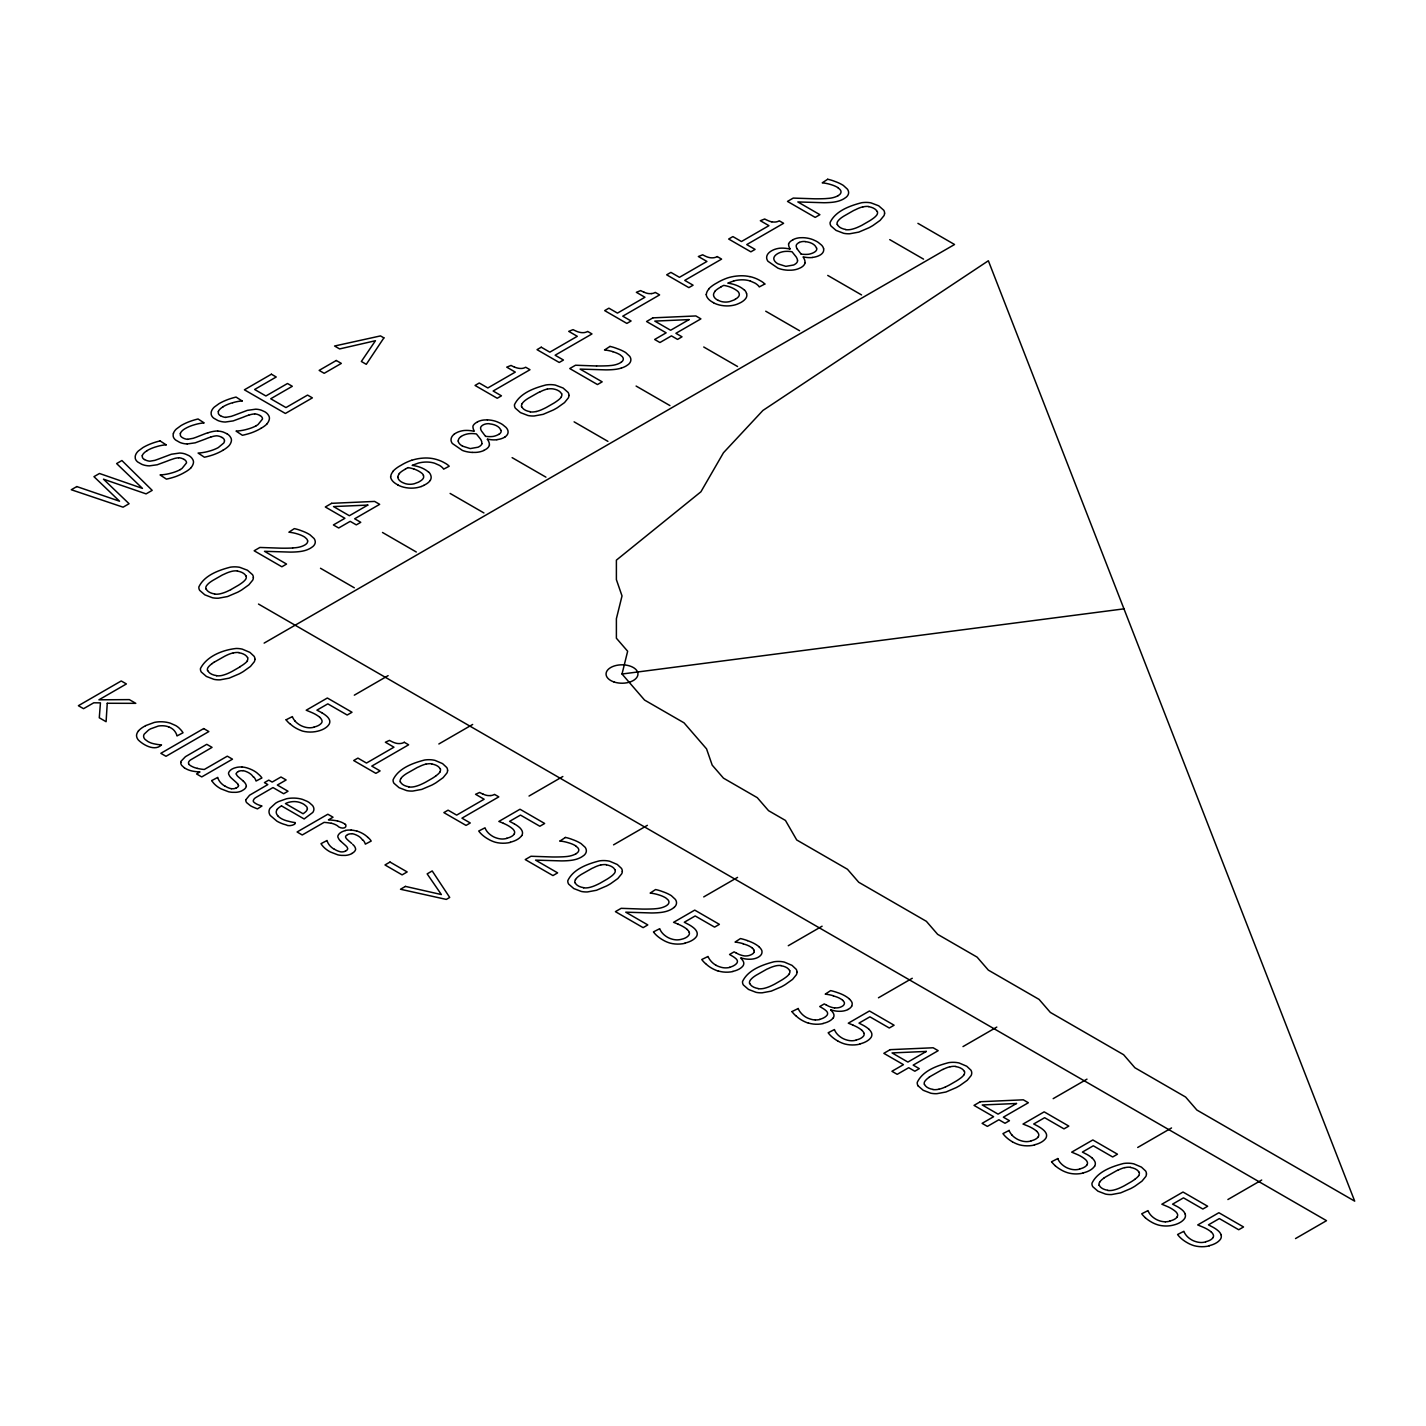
<?xml version="1.0" encoding="UTF-8"?>
<svg xmlns="http://www.w3.org/2000/svg" width="1426" height="1426" viewBox="0 0 1426 1426"><rect width="100%" height="100%" fill="white"/><g stroke="black" fill="none" stroke-linecap="round" stroke-linejoin="round"><path stroke-width="1.5" d="M224.47 440.99L224.256 441.971A12.281 7.094 0 0 1 223.775 443.005L218.267 447.604A34.884 20.142 0 0 1 209.194 451.151A30.712 17.736 0 0 1 198.089 453.058L204.417 457.229A54.99 31.746 0 0 0 213.633 454.662A51.265 29.607 0 0 0 222.937 450.295M142.386 455.732L142.297 456.641A7.29 4.207 0 0 0 144.115 459.368L144.472 459.564M622.021 674.017L627.654 651.236L616.389 638.224L616.389 618.706L622.021 595.925L616.389 579.651L616.389 560.133L700.915 491.792L723.463 452.755L762.91 410.456L988.361 260.762L1354.7 1201.155L1196.895 1110.052L1185.612 1097.04L1134.9 1067.753L1123.617 1054.723L1050.356 1012.424L1039.091 999.412L988.361 970.126L977.077 957.113L937.631 934.333L926.365 921.321L858.737 882.266L847.454 869.254L796.724 839.967L785.459 820.449L768.561 810.681L757.277 797.669L723.463 778.15L712.198 765.138L706.547 748.864L684.017 722.822L644.552 700.059L622.021 674.017L1123.955 608.849M481.828 443.736L481.774 441.935A29.197 16.862 0 0 0 480.74 439.475A33.511 19.34 0 0 0 479.546 437.907L476.427 433.967A15.739 9.091 0 0 0 468.548 433.754A13.957 8.057 0 0 0 461.133 436.516M180.46 433.504L180.282 434.698A7.29 4.207 0 0 0 182.118 437.443L182.457 437.639A9.019 5.205 0 0 0 187.84 439.368M218.445 411.561L218.267 412.774A7.29 4.207 0 0 0 220.103 415.501L220.46 415.697M454.217 434.217L454.751 433.807A19.037 10.98 0 0 1 456.427 432.791A15.722 9.073 0 0 1 464.092 430.509A18.342 10.588 0 0 1 474.038 431.312L474.305 431.133A23.654 13.654 0 0 1 472.951 426.107A13.066 7.54 0 0 1 477.55 421.918M505.178 436.819L504.127 437.497A14.367 8.289 0 0 1 496.836 439.636M621.112 362.329L620.363 362.792A16.952 9.786 0 0 1 611.807 365.43L608.225 365.751A109.642 63.314 0 0 1 596.549 365.947M213.989 662.306L224.773 656.192A83.278 48.074 0 0 1 226.164 655.514A28.074 16.203 0 0 1 233.24 652.858M240.103 666.815L232.331 671.289A73.189 42.263 0 0 1 229.158 672.876A28.93 16.702 0 0 1 222.171 675.407A10.909 6.292 0 0 1 216.52 675.799M838.096 195.647L838.827 195.184A8.556 4.938 0 0 0 841.001 191.565A9.75 5.633 0 0 0 839.558 189.07L837.828 187.662M575.837 853.817L576.567 853.354A8.52 4.92 0 0 0 578.76 849.753A9.429 5.437 0 0 0 577.566 847.525L575.569 845.832M166.2 444.859L160.086 440.919M242.17 400.991L236.056 397.07A56.47 32.602 0 0 0 227.75 399.583A52.085 30.071 0 0 0 219.051 403.647L214.256 407.123A22.335 12.887 0 0 0 211.422 411.365A19.269 11.123 0 0 0 211.119 412.987L211.244 414.538A13.761 7.932 0 0 0 213.686 418.139L217.697 420.438A13.814 7.968 0 0 0 225.272 422.043L233.187 420.902L243.222 417.194A47.218 27.272 0 0 1 248.623 415.162M827.633 179.302L822.249 182.831A27.13 15.668 0 0 1 830.592 184.507A25.294 14.599 0 0 1 837.918 187.608M609.918 346.465L604.517 349.976A27.13 15.668 0 0 1 612.877 351.652M405.376 469.029L407.194 468.031A8.859 5.116 0 0 0 408.086 467.603M721.003 286.804L722.822 285.806A8.859 5.116 0 0 0 723.713 285.378A24.777 14.296 0 0 1 729.47 286.786A27.593 15.936 0 0 1 737.402 291.011A9.857 5.686 0 0 1 739.078 293.31A9.198 5.312 0 0 1 738.668 296.448A14.135 8.164 0 0 1 735.156 299.317M789.933 248.908L789.683 249.051A18.342 10.588 0 0 0 779.701 248.213A15.722 9.073 0 0 0 772.036 250.566A19.037 10.98 0 0 0 770.379 251.582L769.826 251.992A15.989 9.233 0 0 0 766.671 257.072L766.671 258.124A17.95 10.356 0 0 0 767.954 261.261L777.972 268.177A20.624 11.907 0 0 0 787.794 270.209L791.519 270.174A15.223 8.788 0 0 0 799.487 268.266A13.529 7.807 0 0 0 805.084 262.83M487.46 439.261L487.692 439.119A16.132 9.305 0 0 0 496.872 439.743M764.799 284.024L759.274 286.929A14.848 8.574 0 0 0 757.723 285.111A20.32 11.729 0 0 0 754.924 283.079L750.326 281.029M264.131 643.108L954.547 244.506L917.916 223.347M286.145 719.774L292.366 716.601A30.374 17.54 0 0 0 295.111 721.128M354.308 695.175L388.122 675.639M211.779 780.575L217.768 777.384A28.039 16.185 0 0 0 220.246 782.197A25.49 14.723 0 0 0 225.023 786.207M438.851 743.98L472.666 724.461M529.028 796.047L562.842 776.51M565.391 837.472L559.99 841.001M613.554 844.852L647.386 825.333M703.731 896.918L737.563 877.382M788.275 945.723L822.089 926.205M792 1011.569L798.221 1008.503M830.752 1010.071L831.108 1009.875A15.775 9.109 0 0 0 839.914 1011.301A12.139 7.005 0 0 0 847.971 1009.519M878.452 997.79L912.266 978.272M962.996 1046.595L996.81 1027.077M1053.172 1098.662L1086.986 1079.143M1051.622 1161.727L1057.842 1158.536M1137.716 1147.467L1171.53 1127.948M1227.893 1199.533L1261.707 1180.015M1295.521 1238.57L1326.519 1220.674L258.498 604.054M351.955 853.497L350.885 854.049A11.158 6.435 0 0 1 345.306 855.422L341.616 855.386A15.419 8.895 0 0 1 337.802 854.834L330.279 851.946A34.438 19.875 0 0 1 323.987 847.4A37.219 21.497 0 0 1 321.01 843.675L327.071 840.484A28.039 16.185 0 0 0 329.531 845.279A25.49 14.723 0 0 0 334.308 849.308M230.745 589.669L238.516 585.195A73.599 42.495 0 0 0 241.939 582.86A26.345 15.205 0 0 0 245.646 579.33A11.372 6.577 0 0 0 246.11 575.926M145.541 725.656L154.293 722.429A18.645 10.766 0 0 1 160.443 721.77A19.144 11.052 0 0 1 170.371 723.196L175.701 725.567A24.028 13.886 0 0 1 180.05 729.043A38.395 22.174 0 0 1 183.027 732.75L177.002 735.941A29.999 17.326 0 0 0 174.917 731.467A17.593 10.16 0 0 0 169.944 727.403L168.749 726.921M793.088 239.639L793.676 239.354A12.87 7.433 0 0 1 799.826 237.75L803.052 237.679A19.661 11.355 0 0 1 813.016 239.693L816.064 241.101A32.281 18.645 0 0 1 818.239 242.402L821.554 245.112A18.039 10.41 0 0 1 823.64 248.837M477.46 421.864L478.066 421.561A12.87 7.433 0 0 1 484.216 419.975L487.425 419.904M238.356 771.466L238.623 771.341A4.795 2.781 0 0 1 242.42 770.771L242.776 770.824M347.641 834.567L347.926 834.442A4.795 2.781 0 0 1 351.705 833.871M423.754 485.464L421.258 486.516M733.82 280.904L727.813 283.132A32.263 18.627 0 0 1 734.283 284.558A26.987 15.579 0 0 1 744.354 290.102M292.615 547.976L296.18 547.655A16.952 9.786 0 0 0 304.772 545.035L305.485 544.554A8.52 4.92 0 0 0 307.659 540.935M596.549 365.983L575.516 365.234L569.758 368.55L597.476 384.557L602.182 381.847L580.097 369.102L605.676 369.869A50.659 29.251 0 0 0 609.918 369.78A39.144 22.602 0 0 0 615.675 369.316A22.78 13.155 0 0 0 621.308 368.086M187.287 443.949L195.202 442.826L205.237 439.119A47.539 27.451 0 0 1 210.638 437.087M225.861 417.337L231.155 416.374A26.613 15.365 0 0 0 232.67 415.839A45.293 26.149 0 0 0 234.221 415.305L247.34 410.367L255.682 409.191A11.907 6.88 0 0 1 261.493 410.26L264.826 411.775A15.633 9.019 0 0 1 268.445 415.233A14.01 8.093 0 0 1 269.318 419.226A24.295 14.028 0 0 1 267.019 423.754M187.876 439.261L193.17 438.299A26.613 15.365 0 0 0 194.685 437.764A45.293 26.149 0 0 0 196.218 437.229L204.987 433.771A51.924 29.982 0 0 1 207.946 432.72M472.184 452.416L475.91 452.399A15.223 8.788 0 0 0 483.877 450.491M805.316 241.529L804.817 241.493A7.487 4.314 0 0 0 799.309 242.42M503.449 823.283L498.868 821.447L520.009 809.237L544.661 823.479L539.848 826.26L520.472 815.084L509.563 821.376L511.274 822.249A26.417 15.258 0 0 1 512.023 822.659L513.859 823.604A20.998 12.121 0 0 1 514.376 823.889M678.17 924.155L673.589 922.319L694.729 910.109L719.381 924.351L714.569 927.132L695.193 915.955L684.284 922.248L685.995 923.121A26.417 15.258 0 0 1 686.744 923.549L688.58 924.476A20.998 12.121 0 0 1 689.079 924.761A36.684 21.176 0 0 1 694.302 928.415A20.534 11.854 0 0 1 696.993 932.283A15.062 8.699 0 0 1 696.512 936.49A20.356 11.764 0 0 1 685.015 943.067M852.891 1025.027L848.31 1023.191L869.45 1010.981L894.102 1025.223L889.289 1028.003L869.913 1016.827L858.987 1023.119L860.698 1023.993A26.417 15.258 0 0 1 861.464 1024.421L863.3 1025.347A20.998 12.121 0 0 1 863.8 1025.633A36.684 21.176 0 0 1 869.004 1029.287M718.241 300.351L720.308 301.207A10.267 5.936 0 0 0 725.816 302.08A11.069 6.381 0 0 0 729.969 301.492L734.069 299.959A22.763 13.137 0 0 0 735.21 299.353M713.41 302.74L714.979 303.506A20.035 11.568 0 0 0 726.636 305.93A18.663 10.784 0 0 0 736.885 304.308L739.363 303.239A20.855 12.032 0 0 0 746.012 298.087A15.347 8.859 0 0 0 746.582 293.578M397.801 484.965L399.351 485.731A20.035 11.568 0 0 0 411.009 488.155A18.663 10.784 0 0 0 421.258 486.516M226.841 433.7L223.525 432.167A11.907 6.88 0 0 0 217.697 431.098M462.434 446.106L470.241 448.584L478.066 447.211A14.313 8.253 0 0 0 479.011 446.712A9.536 5.508 0 0 0 481.917 443.753M889.735 239.621L923.549 259.14M827.74 275.414L861.554 294.932M717.26 256.591L721.609 259.104L684.747 280.387L693.089 285.2L688.865 287.624L666.673 274.826L670.897 272.384L679.453 277.321L706.94 261.457L698.366 256.52L702.679 254.791A38.68 22.335 0 0 0 705.995 256.448A13.511 7.807 0 0 0 709.827 257.66A7.932 4.581 0 0 0 713.642 257.75A6.72 3.886 0 0 0 717.207 256.555M765.726 311.207L799.558 330.725M703.731 346.999L737.563 366.518M636.103 386.054L669.917 405.572M574.108 421.846L607.922 441.365M512.112 457.639L545.926 477.157M450.117 493.432L483.931 512.95M382.489 532.468L416.303 552.005M320.494 568.261L354.308 587.797M404.307 742.304L408.638 744.8L371.776 766.101L380.1 770.913L375.876 773.355L353.684 760.539L357.908 758.097L366.482 763.053L393.968 747.188L385.394 742.233L389.476 740.379A41.104 23.725 0 0 0 393.023 742.162A13.618 7.861 0 0 0 396.856 743.392A8.075 4.652 0 0 0 400.67 743.481A6.631 3.832 0 0 0 404.253 742.269M735.994 952.925L734.123 951.837L729.542 954.493L732.001 955.919A27.504 15.882 0 0 1 735.424 958.272A10.035 5.793 0 0 1 737.331 960.714A8.716 5.044 0 0 1 737.01 962.942A13.761 7.95 0 0 1 729.542 967.274M826.171 1004.991L824.299 1003.904L819.718 1006.542L822.178 1007.968A27.504 15.882 0 0 1 825.601 1010.339A10.035 5.793 0 0 1 827.508 1012.781A8.716 5.044 0 0 1 827.187 1015.009A13.761 7.95 0 0 1 819.718 1019.323M1009.162 1130.426L1002.959 1133.617A40.801 23.565 0 0 0 1006.524 1137.538A42.923 24.777 0 0 0 1012.335 1141.763M281.475 805.886L304.148 818.97L312.793 812.428A16.399 9.465 0 0 0 313.898 809.415A15.686 9.055 0 0 0 312.49 805.458L309.353 802.66A27.647 15.971 0 0 0 307.053 801.287L302.615 799.433A19.001 10.962 0 0 0 292.633 798.097A19.411 11.212 0 0 0 286.394 798.792L278.462 801.608A38.021 21.96 0 0 0 275.61 803.195L270.013 808.31A17.861 10.321 0 0 0 269.015 811.857A19.073 11.016 0 0 0 270.227 815.44L276.894 821.144A32.352 18.681 0 0 0 283.346 824.068A65.828 38.003 0 0 0 286.002 824.834C288.925 827.062 296.661 824.424 295.253 822.606A27.771 16.025 0 0 1 288.925 821.358A20.552 11.871 0 0 1 277.589 815.69M260.013 415.501L260.744 415.964A8.039 4.635 0 0 1 262.473 419.066L257.999 424.591A34.064 19.661 0 0 1 256.252 425.679M222.028 437.425L222.759 437.907A8.039 4.635 0 0 1 224.488 440.99M184.043 459.368L184.774 459.832A8.039 4.635 0 0 1 186.503 462.915L182.029 468.441A34.064 19.661 0 0 1 180.3 469.528M184.364 767.812L181.868 765.566A11.943 6.898 0 0 1 180.799 762.411M348.443 840.627L351.705 843.426M243.489 781.252L238.552 777.045A12.62 7.29 0 0 1 236.27 773.944M340.564 841.09L345.377 845.351A24.028 13.868 0 0 1 347.142 847.24L347.73 848.613A5.454 3.155 0 0 1 345.431 851.037M801.198 254.184L797.081 248.837M500.776 430.331A13.226 7.629 0 0 0 489.653 423.879L489.207 423.7A7.487 4.314 0 0 0 483.681 424.645A8.503 4.92 0 0 0 480.598 427.604A15.312 8.841 0 0 0 481.542 431.044L485.571 436.409M237.839 784.157L238.445 785.512M918.094 1085.863L923.228 1090.302L930.804 1093.207A15.133 8.734 0 0 0 936.935 1093.671L945.919 1092.013L956.062 1087.682A90.783 52.405 0 0 0 960.09 1085.4L967.274 1080.284L971.088 1075.614A17.183 9.911 0 0 0 971.676 1073.742L971.73 1073.118A15.116 8.716 0 0 0 970.91 1070.142L966.739 1066.238L959.181 1063.012A15.561 8.984 0 0 0 952.996 1062.317L951.926 1062.334A17.647 10.196 0 0 0 948.664 1062.655C937.007 1065.685 922.729 1070.801 917.274 1082.316A14.937 8.627 0 0 0 918.094 1085.863M823.622 248.837L823.693 250.227A12.994 7.504 0 0 1 820.823 254.612L819.736 255.272A14.367 8.289 0 0 1 812.463 257.411M247.482 661.04A42.423 24.492 0 0 1 239.942 666.708M247.696 657.546A11.265 6.506 0 0 1 247.09 660.933M238.98 652.769A11.764 6.791 0 0 1 247.482 657.564M233.329 652.965A9.893 5.722 0 0 1 239.069 652.555M212.171 663.518A65.436 37.771 0 0 1 213.989 662.306M212.224 663.553A26.203 15.133 0 0 0 208.053 667.439A10.909 6.292 0 0 0 207.519 670.63M216.574 675.603A11.39 6.577 0 0 1 207.839 670.594M289.941 723.624A35.579 20.534 0 0 0 302.562 731.092A18.752 10.838 0 0 0 317.766 731.164A20.303 11.729 0 0 0 329.049 724.372A14.973 8.645 0 0 0 329.584 720.183A20.534 11.854 0 0 0 327.107 716.565A35.525 20.517 0 0 0 321.67 712.697M289.71 723.695A40.801 23.565 0 0 1 286.073 719.791M295.075 721.128A27.771 16.043 0 0 0 300.12 725.139A17.076 9.857 0 0 0 304.469 726.975A11.729 6.773 0 0 0 309.62 727.795A10.891 6.292 0 0 0 314.201 727.153M314.112 727.01A12.674 7.308 0 0 0 321.616 722.857A8.003 4.617 0 0 0 321.866 720.326A13.369 7.718 0 0 0 319.798 717.421M319.905 717.385A36.042 20.82 0 0 0 310.743 712.109L306.216 710.219L327.356 698.009L352.008 712.251L347.195 715.032L327.82 703.856L316.911 710.148L318.622 711.021A26.417 15.258 0 0 1 319.371 711.431L321.206 712.376A21.14 12.21 0 0 1 321.723 712.661M408.799 786.992A10.945 6.31 0 0 0 414.788 786.582A27.843 16.078 0 0 0 421.33 784.282A71.674 41.372 0 0 0 425.465 782.268L432.328 778.311A72.601 41.924 0 0 0 435.821 775.958M439.885 772.179A26.417 15.258 0 0 1 435.75 775.922M440.367 768.774A11.265 6.506 0 0 1 439.761 772.161M431.632 763.997A11.764 6.791 0 0 1 440.153 768.792M425.982 764.193A9.893 5.722 0 0 1 431.721 763.783M425.893 764.086A28.074 16.203 0 0 0 418.905 766.814A83.278 48.074 0 0 0 417.426 767.42L406.642 773.534A69.018 39.839 0 0 0 404.824 774.746A26.666 15.401 0 0 0 400.706 778.667M400.153 781.858A10.873 6.274 0 0 1 400.849 778.703M408.888 786.778A11.497 6.649 0 0 1 400.421 781.84M483.2 794.229A41.104 23.725 0 0 1 479.653 792.446L475.571 794.3L484.145 799.237L456.659 815.119L448.085 810.164L443.86 812.606L466.052 825.404L470.277 822.98L461.953 818.168L498.815 796.867L494.483 794.371A6.631 3.832 0 0 1 490.847 795.565M483.254 794.193A13.618 7.861 0 0 0 487.032 795.441A8.075 4.652 0 0 0 490.847 795.53M521.702 835.6A20.356 11.764 0 0 1 510.294 842.196M510.419 842.392A18.752 10.838 0 0 1 495.303 842.231A27.611 15.936 0 0 1 488.227 839.13A42.923 24.777 0 0 1 482.309 834.941A40.801 23.565 0 0 1 478.726 831.019L485.018 827.811A30.606 17.665 0 0 0 487.763 832.356A27.754 16.025 0 0 0 492.754 836.367A17.076 9.857 0 0 0 497.104 838.185A11.747 6.791 0 0 0 502.291 839.023A10.82 6.257 0 0 0 506.854 838.381M514.251 834.085A12.584 7.255 0 0 1 506.765 838.221M514.126 834.05A8.039 4.652 0 0 0 514.519 831.554A13.369 7.718 0 0 0 512.451 828.649A35.953 20.766 0 0 0 503.396 823.337M514.34 823.907A36.684 21.176 0 0 1 519.581 827.543A20.534 11.854 0 0 1 522.273 831.411A15.062 8.699 0 0 1 521.791 835.618M575.872 853.835A17.005 9.822 0 0 1 567.887 856.384A26.434 15.258 0 0 1 565.979 856.598L563.698 856.776A109.642 63.314 0 0 1 552.005 856.973L530.989 856.26L525.231 859.575L552.949 875.582L557.637 872.872L535.57 860.128L561.149 860.894A52.138 30.106 0 0 0 565.391 860.805A39.625 22.869 0 0 0 570.81 860.377A22.495 12.994 0 0 0 576.781 859.112A22.085 12.745 0 0 0 581.701 856.919L583.929 855.386A14.224 8.217 0 0 0 586.353 850.573L586.282 850.092A15.936 9.198 0 0 0 585.123 847.276L581.059 843.604A38.181 22.05 0 0 0 572.414 839.54A31.033 17.914 0 0 0 565.427 837.418M575.658 845.796A25.294 14.599 0 0 0 568.297 842.73A27.13 15.668 0 0 0 559.99 841.019M583.519 887.863A10.945 6.31 0 0 0 589.491 887.453A27.843 16.078 0 0 0 596.05 885.154A71.674 41.372 0 0 0 600.186 883.14L607.048 879.182A72.601 41.924 0 0 0 610.542 876.83A26.417 15.258 0 0 0 614.606 873.051A11.265 6.506 0 0 0 615.069 869.646M606.353 864.869A11.764 6.791 0 0 1 614.856 869.664M600.702 865.065A9.893 5.722 0 0 1 606.442 864.655M600.613 864.958A28.074 16.203 0 0 0 593.608 867.685A83.278 48.074 0 0 0 592.146 868.291L581.362 874.405A69.018 39.839 0 0 0 579.526 875.617A26.666 15.401 0 0 0 575.427 879.539M574.874 882.73A10.873 6.274 0 0 1 575.569 879.575M583.608 887.649A11.497 6.649 0 0 1 575.141 882.712M685.14 943.263A18.752 10.838 0 0 1 670.024 943.103A27.611 15.936 0 0 1 662.947 940.001A42.923 24.777 0 0 1 657.029 935.812A40.801 23.565 0 0 1 653.447 931.891L659.739 928.683A30.606 17.665 0 0 0 662.484 933.228A27.754 16.025 0 0 0 667.475 937.238A17.076 9.857 0 0 0 671.824 939.057A11.747 6.791 0 0 0 676.994 939.894A10.82 6.257 0 0 0 681.575 939.253A12.584 7.255 0 0 0 688.972 934.957A8.039 4.652 0 0 0 689.239 932.426M687.172 929.52A13.369 7.718 0 0 1 689.275 932.408M678.116 924.208A35.953 20.766 0 0 1 687.279 929.485M732.857 971.356A17.469 10.089 0 0 0 742.982 965.919A12.353 7.13 0 0 0 743.766 962.96A13.921 8.039 0 0 0 742.554 960.251A22.085 12.745 0 0 0 740.593 958.005L740.932 957.809A15.775 9.109 0 0 0 749.737 959.235A12.139 7.005 0 0 0 757.794 957.47A12.781 7.38 0 0 0 761.537 954.083A15.793 9.109 0 0 0 761.805 950.482A18.877 10.909 0 0 0 759.238 947.096M732.964 971.534A17.861 10.321 0 0 1 718.312 970.981M718.187 971.106A35.276 20.374 0 0 1 705.656 963.584M705.531 963.62A43.6 25.169 0 0 1 701.77 959.52L708.045 956.454A34.135 19.697 0 0 0 710.914 961.053A27.825 16.06 0 0 0 716.012 965.277M716.012 965.277A17.843 10.303 0 0 0 720.29 967.006A10.392 6.007 0 0 0 725.192 967.88A10.659 6.15 0 0 0 729.666 967.434M736.155 952.853A16.845 9.715 0 0 0 744.39 955.919A8.093 4.67 0 0 0 750.272 955.099L751.128 954.725A11.194 6.47 0 0 0 752.144 954.172A6.631 3.832 0 0 0 753.891 952.39M754.122 950.34A7.362 4.26 0 0 1 753.819 952.39M752.429 948.326A11.105 6.417 0 0 1 754.104 950.358M743.142 943.887A21.604 12.477 0 0 1 752.607 948.254M743.267 943.709A30.784 17.772 0 0 0 735.067 942.069L740.468 938.558A46.719 26.969 0 0 1 747.367 940.554M747.295 940.625A34.812 20.107 0 0 1 759.398 947.042M758.24 988.735A10.945 6.31 0 0 0 764.211 988.325A27.843 16.078 0 0 0 770.771 986.026A71.674 41.372 0 0 0 774.888 984.011L781.751 980.054A72.601 41.924 0 0 0 785.263 977.701A26.417 15.258 0 0 0 789.327 973.922M789.79 970.518A11.265 6.506 0 0 1 789.184 973.905M781.074 965.741A11.764 6.791 0 0 1 789.576 970.536M781.163 965.527A9.893 5.722 0 0 0 775.423 965.937A28.074 16.203 0 0 0 768.329 968.557A83.278 48.074 0 0 0 766.867 969.163L756.083 975.277A69.018 39.839 0 0 0 754.247 976.489A26.666 15.401 0 0 0 750.147 980.411A10.873 6.274 0 0 0 749.595 983.601M758.329 988.521A11.497 6.649 0 0 1 749.862 983.583M833.212 1018.004A12.353 7.13 0 0 0 833.943 1015.027A13.921 8.039 0 0 0 832.731 1012.317A22.085 12.745 0 0 0 830.77 1010.071M833.158 1017.986A17.469 10.089 0 0 1 823.034 1023.405M823.141 1023.601A17.861 10.321 0 0 1 808.489 1023.048M808.364 1023.173A35.276 20.374 0 0 1 795.833 1015.633M795.708 1015.686A43.6 25.169 0 0 1 791.947 1011.587M798.186 1008.521A34.135 19.697 0 0 0 801.091 1013.12A27.825 16.06 0 0 0 806.189 1017.344A17.843 10.303 0 0 0 810.467 1019.073A10.392 6.007 0 0 0 815.369 1019.947M819.843 1019.501A10.659 6.15 0 0 1 815.369 1019.911M834.567 1007.968A16.845 9.715 0 0 1 826.331 1004.92M834.62 1007.843A8.093 4.67 0 0 0 840.449 1007.166L841.304 1006.774A11.194 6.47 0 0 0 842.32 1006.239A6.631 3.832 0 0 0 844.067 1004.457A7.362 4.26 0 0 0 844.299 1002.407A11.105 6.417 0 0 0 842.606 1000.392M833.319 995.954A21.604 12.477 0 0 1 842.784 1000.321M833.444 995.776A30.784 17.772 0 0 0 825.244 994.136L830.645 990.607A46.719 26.969 0 0 1 837.543 992.621A34.812 20.107 0 0 1 849.575 999.109M849.415 999.163A18.877 10.909 0 0 1 852.017 1002.549A15.793 9.109 0 0 1 851.678 1006.15M851.714 1006.15A12.781 7.38 0 0 1 847.9 1009.483M859.718 1043.939A20.356 11.764 0 0 0 871.126 1037.344A15.062 8.699 0 0 0 871.66 1033.155A20.534 11.854 0 0 0 868.951 1029.305M859.86 1044.135A18.752 10.838 0 0 1 844.745 1043.975A27.611 15.936 0 0 1 837.65 1040.873M837.615 1040.891A42.923 24.777 0 0 1 831.75 1036.684A40.801 23.565 0 0 1 828.167 1032.763L834.442 1029.554A30.606 17.665 0 0 0 837.205 1034.1A27.754 16.025 0 0 0 842.196 1038.11A17.076 9.857 0 0 0 846.545 1039.928A11.747 6.791 0 0 0 851.714 1040.766A10.82 6.257 0 0 0 856.295 1040.124M856.188 1039.964A12.584 7.255 0 0 0 863.693 1035.829A8.039 4.652 0 0 0 863.942 1033.297M861.892 1030.392A13.369 7.718 0 0 1 863.996 1033.28M852.819 1025.08A35.953 20.766 0 0 1 861.999 1030.356M945.491 1086.897A27.843 16.078 0 0 1 938.985 1089.25M938.932 1089.197A10.945 6.31 0 0 1 932.96 1089.607M945.527 1086.915A71.674 41.372 0 0 0 949.609 1084.883L956.472 1080.926A72.601 41.924 0 0 0 959.965 1078.573A26.417 15.258 0 0 0 964.029 1074.794M964.511 1071.389A11.265 6.506 0 0 1 963.905 1074.776M955.794 1066.612A11.764 6.791 0 0 1 964.297 1071.407M950.126 1066.808A9.893 5.722 0 0 1 955.883 1066.398M943.049 1069.429A28.074 16.203 0 0 1 950.037 1066.701M942.96 1069.375A83.278 48.074 0 0 0 941.588 1070.035L930.786 1076.149A69.018 39.839 0 0 0 928.968 1077.361M929.039 1077.379A26.666 15.401 0 0 0 924.868 1081.282A10.873 6.274 0 0 0 924.315 1084.491M933.032 1089.393A11.497 6.649 0 0 1 924.583 1084.455M1034.438 1144.811A20.356 11.764 0 0 0 1045.846 1138.215A15.062 8.699 0 0 0 1046.381 1134.027A20.534 11.854 0 0 0 1043.654 1130.176A36.684 21.176 0 0 0 1038.485 1126.522A20.998 12.121 0 0 0 1038.003 1126.219L1036.185 1125.292A26.417 15.258 0 0 0 1035.419 1124.864L1033.707 1123.991L1044.634 1117.699L1063.992 1128.875L1068.823 1126.094L1044.171 1111.852L1023.03 1124.062L1027.611 1125.898A35.953 20.766 0 0 1 1036.702 1131.228M1034.581 1145.007A18.752 10.838 0 0 1 1019.465 1144.846A27.611 15.936 0 0 1 1012.371 1141.745M1011.925 1134.971A30.606 17.665 0 0 1 1009.109 1130.444M1011.872 1134.989A27.754 16.025 0 0 0 1016.916 1138.982A17.076 9.857 0 0 0 1021.266 1140.8A11.747 6.791 0 0 0 1026.435 1141.638A10.82 6.257 0 0 0 1030.998 1140.996M1038.413 1136.7A12.584 7.255 0 0 1 1030.909 1140.853M1038.271 1136.665A8.039 4.652 0 0 0 1038.663 1134.169A13.369 7.718 0 0 0 1036.595 1131.264M1094.526 1166.308A20.374 11.764 0 0 1 1083.118 1172.903M1083.19 1173.028A18.199 10.499 0 0 1 1076.042 1173.937A18.93 10.927 0 0 1 1068.181 1172.903A27.629 15.953 0 0 1 1061.051 1169.837A42.905 24.777 0 0 1 1055.133 1165.648M1055.187 1165.63A40.766 23.529 0 0 1 1051.55 1161.744M1057.771 1158.536A30.588 17.665 0 0 0 1060.588 1163.063A27.86 16.078 0 0 0 1065.578 1167.074A17.076 9.857 0 0 0 1069.928 1168.91A11.729 6.773 0 0 0 1075.097 1169.73A10.891 6.292 0 0 0 1079.678 1169.088M1087.093 1164.81A12.602 7.273 0 0 1 1079.589 1168.946M1086.951 1164.775A7.932 4.581 0 0 0 1087.343 1162.261A13.422 7.754 0 0 0 1085.275 1159.374A36.06 20.82 0 0 0 1076.202 1154.044L1071.692 1152.155L1092.833 1139.962L1117.485 1154.204L1112.672 1156.985L1093.296 1145.791L1082.387 1152.101L1084.099 1152.957A26.292 15.187 0 0 1 1084.847 1153.384L1086.683 1154.311A21.14 12.21 0 0 1 1087.2 1154.597A36.684 21.176 0 0 1 1092.405 1158.251M1092.334 1158.268A20.713 11.961 0 0 1 1095.097 1162.119A15.169 8.752 0 0 1 1094.615 1166.343M1107.663 1190.478A10.945 6.31 0 0 0 1113.653 1190.068A27.843 16.078 0 0 0 1120.212 1187.769A71.674 41.372 0 0 0 1124.33 1185.755L1131.192 1181.797A72.601 41.924 0 0 0 1134.686 1179.445M1138.75 1175.666A26.417 15.258 0 0 1 1134.633 1179.409M1139.231 1172.261A11.265 6.506 0 0 1 1138.625 1175.648M1130.515 1167.484A11.764 6.791 0 0 1 1139.017 1172.279M1124.847 1167.68A9.893 5.722 0 0 1 1130.604 1167.27M1117.77 1170.3A28.074 16.203 0 0 1 1124.757 1167.573M1117.681 1170.247A83.278 48.074 0 0 0 1116.291 1170.906L1105.506 1177.02A69.018 39.839 0 0 0 1103.688 1178.233M1099.571 1182.154A26.666 15.401 0 0 1 1103.742 1178.25M1099.018 1185.362A10.873 6.274 0 0 1 1099.713 1182.19M1107.752 1190.264A11.497 6.649 0 0 1 1099.303 1185.327M1145.31 1217.715A42.905 24.777 0 0 0 1151.192 1221.922A27.629 15.953 0 0 0 1158.322 1225.005A18.93 10.927 0 0 0 1166.218 1226.003A18.199 10.499 0 0 0 1173.366 1225.094A20.374 11.764 0 0 0 1184.703 1218.374A15.169 8.752 0 0 0 1185.238 1214.186M1145.363 1217.697A40.766 23.529 0 0 1 1141.727 1213.793L1148.019 1210.603A30.588 17.665 0 0 0 1150.764 1215.13A27.86 16.078 0 0 0 1155.755 1219.141A17.076 9.857 0 0 0 1160.104 1220.977A11.729 6.773 0 0 0 1165.274 1221.797M1169.855 1221.155A10.891 6.292 0 0 1 1165.274 1221.797M1177.27 1216.859A12.602 7.273 0 0 1 1169.766 1220.995M1177.127 1216.824A7.932 4.581 0 0 0 1177.52 1214.328A13.422 7.754 0 0 0 1175.452 1211.423A36.06 20.82 0 0 0 1166.379 1206.111L1161.869 1204.221L1183.01 1192.029L1207.662 1206.253L1202.849 1209.034L1183.473 1197.858L1172.564 1204.168L1174.275 1205.023A26.292 15.187 0 0 1 1175.024 1205.451L1176.86 1206.378A21.14 12.21 0 0 1 1177.377 1206.663A36.684 21.176 0 0 1 1182.582 1210.317A20.713 11.961 0 0 1 1185.273 1214.186M1209.159 1245.682A20.356 11.764 0 0 0 1220.567 1239.087A15.062 8.699 0 0 0 1221.102 1234.898M1209.301 1245.878A18.752 10.838 0 0 1 1194.186 1245.718A27.611 15.936 0 0 1 1187.092 1242.616A42.923 24.777 0 0 1 1181.174 1238.428A40.801 23.565 0 0 1 1177.591 1234.506L1183.883 1231.298A30.606 17.665 0 0 0 1186.646 1235.843A27.754 16.025 0 0 0 1191.619 1239.854A17.076 9.857 0 0 0 1195.986 1241.672A11.747 6.791 0 0 0 1201.155 1242.509A10.82 6.257 0 0 0 1205.719 1241.868M1213.116 1237.572A12.584 7.255 0 0 1 1205.63 1241.725M1212.991 1237.536A8.039 4.652 0 0 0 1213.383 1235.041A13.369 7.718 0 0 0 1211.316 1232.135M1211.423 1232.1A35.953 20.766 0 0 0 1202.261 1226.823L1197.733 1224.934L1218.873 1212.724L1243.543 1226.966L1238.713 1229.747L1219.337 1218.57L1208.428 1224.863L1210.139 1225.736A26.417 15.258 0 0 1 1210.906 1226.164L1212.724 1227.091A20.998 12.121 0 0 1 1213.241 1227.376A36.684 21.176 0 0 1 1218.446 1231.03A20.534 11.854 0 0 1 1221.155 1234.898M138.536 730.95A18.288 10.57 0 0 0 136.539 735.549A18.805 10.855 0 0 0 138.411 740.076C144.204 745.709 155.291 751.288 161.494 744.889A18.859 10.891 0 0 1 160.924 744.853L158.91 744.657A22.638 13.066 0 0 1 157.074 744.39L155.398 744.087A19.501 11.248 0 0 1 151.299 743.071A19.75 11.408 0 0 1 147.769 741.431L145.078 739.417A11.675 6.738 0 0 1 143.634 735.673A13.101 7.558 0 0 1 144.258 734.087L148.554 730.041A33.939 19.59 0 0 1 150.586 728.846L158.268 726.066A12.299 7.094 0 0 1 161.031 725.781A11.925 6.88 0 0 1 168.767 726.921M138.393 730.896A32.014 18.485 0 0 1 145.63 725.709M184.4 767.794A18.378 10.606 0 0 0 191.708 770.931A30.891 17.825 0 0 0 199.961 771.947L196.556 773.944L201.726 776.92L232.491 759.167L227.322 756.172L204.31 769.47A29.803 17.201 0 0 1 197.251 768.382M180.817 762.411A11.515 6.649 0 0 1 181.084 761.199L185.451 756.671L206.77 744.319L212.064 747.367L190.567 759.915A10.285 5.936 0 0 0 188.642 762.072A7.201 4.153 0 0 0 188.909 764.247M188.802 764.283A14.991 8.645 0 0 0 191.94 766.439A15.936 9.198 0 0 0 197.287 768.347M246.359 786.207A11.283 6.506 0 0 1 242.598 790.343L241.6 790.949A11.158 6.435 0 0 1 236.021 792.321L232.331 792.303A15.419 8.895 0 0 1 228.516 791.751L220.994 788.845A34.438 19.875 0 0 1 214.702 784.3A37.219 21.497 0 0 1 211.725 780.575M231.315 788.756A17.094 9.875 0 0 1 225.183 786.136M236.217 788.008A5.561 3.208 0 0 1 231.386 788.667M238.605 785.53A5.454 3.155 0 0 1 236.128 787.954M237.857 784.157A24.028 13.868 0 0 0 236.074 782.268L231.279 777.99A26.417 15.258 0 0 1 229.746 776.243L228.73 774.336A10.035 5.793 0 0 1 228.57 772.91A12.317 7.112 0 0 1 236.395 767.455A11.658 6.72 0 0 1 241.85 767.028M241.85 766.974A15.169 8.752 0 0 1 247.696 768.133A28.716 16.577 0 0 1 258.623 774.371A25.686 14.83 0 0 1 261.903 777.972L256.056 781.038A25.08 14.492 0 0 0 253.685 776.849M242.973 770.557A18.128 10.463 0 0 1 253.222 776.938M236.253 773.926A5.223 3.012 0 0 1 238.427 771.537M243.383 781.288A16.149 9.322 0 0 1 246.359 786.189M277.286 809.184A19.536 11.283 0 0 1 281.528 805.922M277.393 809.219A11.497 6.631 0 0 0 276.252 812.535A13.404 7.736 0 0 0 277.749 815.636M307.41 808.881A12.584 7.273 0 0 1 304.772 812.499A21.194 12.246 0 0 1 303.078 813.747L285.467 803.587A13.297 7.683 0 0 1 294.273 801.572A11.782 6.809 0 0 1 300.708 802.785L302.365 803.48A19.376 11.194 0 0 1 304.38 804.656L306.43 806.439A9.109 5.258 0 0 1 307.339 808.881M331.224 823.194A17.504 10.107 0 0 1 337.32 825.672C339.691 828.72 346.946 829.397 345.912 824.87A11.248 6.506 0 0 0 345.199 824.371M331.153 823.301A33.172 19.162 0 0 0 324.094 822.374L302.259 834.976L297.089 831.982L327.855 814.228L333.024 817.205L328.443 819.861A42.851 24.741 0 0 1 337.516 820.948M337.481 821.019A16.452 9.501 0 0 1 343.363 823.159A17.094 9.875 0 0 1 345.27 824.335M351.883 853.443A11.283 6.506 0 0 0 355.644 849.308A16.149 9.322 0 0 0 352.668 844.388M334.468 849.236A17.094 9.875 0 0 0 340.6 851.839A5.561 3.208 0 0 0 345.502 851.108M340.564 841.09A26.417 15.258 0 0 1 339.031 839.344L338.015 837.436A10.035 5.793 0 0 1 337.855 836.01A12.317 7.112 0 0 1 345.68 830.538M345.591 830.413A11.658 6.72 0 0 1 351.135 830.128M351.135 830.075A15.187 8.77 0 0 1 356.963 831.215M357.088 831.091A28.787 16.613 0 0 1 367.908 837.472M367.979 837.454A25.686 14.83 0 0 1 371.188 841.073L365.341 844.139A25.08 14.492 0 0 0 362.97 839.95M352.258 833.64A18.128 10.463 0 0 1 362.507 840.039M347.712 834.62A5.223 3.012 0 0 0 345.538 837.026A12.62 7.29 0 0 0 347.962 840.074M214.577 594.143A10.945 6.328 0 0 0 220.549 593.715A27.629 15.953 0 0 0 227.108 591.433A70.32 40.588 0 0 0 230.745 589.669M237.411 571.113A11.925 6.88 0 0 1 245.914 575.944M237.482 570.935A9.982 5.757 0 0 0 231.743 571.345A28.092 16.221 0 0 0 224.648 573.965A82.53 47.646 0 0 0 222.26 575.034L212.813 580.435A67.432 38.93 0 0 0 210.585 581.897A26.007 15.009 0 0 0 206.485 585.819A10.927 6.31 0 0 0 205.914 589.009M214.649 593.929A11.533 6.667 0 0 1 206.182 588.991M292.615 548.012A109.642 63.314 0 0 1 280.922 548.172L259.889 547.459L254.149 550.775L281.867 566.782L286.555 564.054L264.487 551.309L290.066 552.094A50.659 29.251 0 0 0 294.309 552.005A39.144 22.602 0 0 0 300.066 551.523A22.78 13.155 0 0 0 305.699 550.311A22.085 12.745 0 0 0 310.601 548.119L312.829 546.586A14.26 8.235 0 0 0 315.271 541.773L315.199 541.292A16.025 9.251 0 0 0 314.023 538.475L309.977 534.803A38.163 22.032 0 0 0 301.332 530.722A30.659 17.7 0 0 0 294.326 528.618L288.908 532.201A27.13 15.668 0 0 1 297.25 533.877A25.294 14.599 0 0 1 304.576 536.996L306.501 538.707A9.429 5.437 0 0 1 307.588 540.953M430.385 480.312A20.855 12.032 0 0 1 423.647 485.375M397.925 484.876A20.285 11.711 0 0 1 390.546 476.765M390.706 476.747A21.996 12.709 0 0 1 393.362 471.15M393.13 471.079A40.427 23.333 0 0 1 401.134 465.233A51.871 29.946 0 0 1 411.757 460.206M411.829 460.277A29.5 17.041 0 0 1 423.112 458.103A22.317 12.887 0 0 1 434.253 458.887A30.338 17.522 0 0 1 444.859 463.04A19.839 11.461 0 0 1 447.443 464.68A16.185 9.34 0 0 1 449.19 466.231L443.646 469.154A14.848 8.574 0 0 0 442.113 467.336A20.32 11.729 0 0 0 439.315 465.304L434.698 463.254A16.435 9.483 0 0 0 426.16 462.042A19.875 11.479 0 0 0 418.21 463.129L412.185 465.357A32.263 18.627 0 0 1 418.656 466.765A26.987 15.579 0 0 1 428.727 472.327M428.923 472.256A17.593 10.16 0 0 1 430.919 475.803A15.347 8.859 0 0 1 430.296 480.277M423.415 475.535A9.198 5.312 0 0 1 423.059 478.673A14.135 8.164 0 0 1 419.529 481.525A22.763 13.137 0 0 1 418.442 482.184L414.36 483.717A11.069 6.381 0 0 1 410.189 484.287A10.267 5.936 0 0 1 404.699 483.432L402.631 482.576A13.03 7.522 0 0 1 397.801 477.229M423.469 475.535A9.857 5.686 0 0 0 421.829 473.218A27.593 15.936 0 0 0 413.896 468.958M408.086 467.621A24.777 14.296 0 0 1 413.843 468.994M399.209 473.503A31.212 18.021 0 0 1 405.501 469.101M397.872 477.229A14.492 8.36 0 0 1 399.458 473.592M489.457 445.037A13.529 7.807 0 0 1 483.753 450.384M472.184 452.434A20.624 11.907 0 0 1 462.363 450.402L452.345 443.486A17.95 10.356 0 0 1 451.044 440.349L451.062 439.297A15.989 9.233 0 0 1 454.199 434.199M487.425 419.868A19.661 11.355 0 0 1 497.389 421.918L500.455 423.326A32.281 18.645 0 0 1 502.629 424.627L505.927 427.337A18.039 10.41 0 0 1 508.03 431.062L508.066 432.434A12.994 7.504 0 0 1 505.196 436.819M487.318 439.297A22.406 12.923 0 0 1 489.403 445.019M501.114 430.313A8.289 4.795 0 0 1 498.779 434.413M498.69 434.36A13.725 7.932 0 0 1 493.111 436.445A17.896 10.321 0 0 1 485.624 436.338M458.263 441.026A11.818 6.827 0 0 1 461.079 436.481M462.505 446.071A13.315 7.683 0 0 1 458.174 441.026M514.376 367.088A38.68 22.335 0 0 1 511.061 365.43L506.747 367.159L515.303 372.097L487.835 387.961L479.261 383.006L475.036 385.448L497.228 398.264L501.453 395.822L493.129 391.009L529.991 369.726L525.641 367.213A6.72 3.886 0 0 1 522.023 368.425A7.932 4.581 0 0 1 518.262 368.211A13.511 7.807 0 0 1 514.447 367.035M536.212 411.561A27.629 15.953 0 0 0 542.718 409.209A70.32 40.588 0 0 0 546.354 407.444L554.144 402.97A73.599 42.495 0 0 0 557.548 400.635A26.345 15.205 0 0 0 561.256 397.123M536.158 411.508A10.945 6.328 0 0 1 530.187 411.918M561.737 393.701A11.372 6.577 0 0 1 561.131 397.088M561.523 393.736A11.925 6.88 0 0 0 553.021 388.888A9.982 5.757 0 0 0 547.352 389.12M540.276 391.74A28.092 16.221 0 0 1 547.281 389.031M540.187 391.687A82.53 47.646 0 0 0 537.869 392.827L528.422 398.211A67.432 38.93 0 0 0 526.194 399.672A26.007 15.009 0 0 0 522.112 403.594M521.542 406.802A10.927 6.31 0 0 1 522.237 403.629M530.276 411.704A11.533 6.667 0 0 1 521.791 406.766M621.076 362.311A8.52 4.92 0 0 0 623.287 358.728A9.429 5.437 0 0 0 622.11 356.5L620.114 354.807A25.294 14.599 0 0 0 612.823 351.723M609.954 346.411A30.659 17.7 0 0 1 616.905 348.532A38.163 22.032 0 0 1 625.658 352.543L629.65 356.25A16.025 9.251 0 0 1 630.827 359.067L630.862 359.548A14.26 8.235 0 0 1 628.474 364.379L626.246 365.912A22.085 12.745 0 0 1 621.326 368.086M643.999 292.241A38.68 22.335 0 0 1 640.684 290.583L636.37 292.312L644.944 297.25L617.458 313.114L608.902 308.176L604.677 310.618L626.87 323.417L631.094 320.993L622.752 316.18L659.614 294.897L655.265 292.383A6.72 3.886 0 0 1 651.646 293.578M644.071 292.205A13.511 7.807 0 0 0 647.832 293.453A7.932 4.581 0 0 0 651.629 293.56M713.553 302.651A20.285 11.711 0 0 1 706.173 294.54M706.316 294.522A21.996 12.709 0 0 1 708.989 288.925M708.758 288.854A40.427 23.333 0 0 1 716.761 283.008A51.871 29.946 0 0 1 727.385 277.999A29.5 17.041 0 0 1 738.721 275.878A22.317 12.887 0 0 1 749.862 276.662M749.933 276.573A30.338 17.522 0 0 1 760.468 280.815A19.839 11.461 0 0 1 763.053 282.455A16.185 9.34 0 0 1 764.817 284.024M750.326 281.029A16.435 9.483 0 0 0 741.77 279.817A19.875 11.479 0 0 0 733.837 280.922M744.532 290.031A17.593 10.16 0 0 1 746.529 293.578M714.836 291.278A31.212 18.021 0 0 1 721.128 286.876M715.068 291.367A14.492 8.36 0 0 0 713.499 295.004A13.03 7.522 0 0 0 718.169 300.405M771.822 221.868A13.511 7.807 0 0 1 768.061 220.602A38.68 22.335 0 0 1 764.675 218.998L760.361 220.727L768.935 225.664L741.449 241.529L732.893 236.591L728.668 239.033L750.86 251.832L755.085 249.407L746.743 244.595L783.605 223.294L779.256 220.798A6.72 3.886 0 0 1 775.637 221.993A7.932 4.581 0 0 1 771.876 221.796M790.057 248.873A23.654 13.654 0 0 1 788.578 243.882M788.596 243.864A13.066 7.54 0 0 1 793.177 239.711M812.481 257.518A16.132 9.305 0 0 1 803.337 256.858L803.07 257.036A22.406 12.923 0 0 1 805.013 262.812M816.741 248.088A8.289 4.795 0 0 1 814.389 252.188A13.725 7.932 0 0 1 808.738 254.238A17.896 10.321 0 0 1 801.234 254.113M805.28 241.654A13.226 7.629 0 0 1 816.385 248.124M799.344 242.438A8.503 4.92 0 0 0 796.225 245.379A15.312 8.841 0 0 0 797.152 248.819M838.131 195.665A16.969 9.804 0 0 1 829.522 198.285L825.101 198.642A113.813 65.703 0 0 1 814.264 198.802L793.23 198.089L787.491 201.405L815.191 217.394L819.897 214.684L797.829 201.939L823.854 202.724A49.589 28.627 0 0 0 827.633 202.617A39.393 22.745 0 0 0 833.408 202.153A23.618 13.636 0 0 0 839.041 200.923A22.085 12.745 0 0 0 843.942 198.749L846.171 197.216A14.26 8.235 0 0 0 848.613 192.867A16.114 9.305 0 0 0 847.365 189.105L843.319 185.416A38.021 21.943 0 0 0 834.673 181.352A30.659 17.7 0 0 0 827.668 179.248M845.796 229.711A10.945 6.328 0 0 0 851.768 229.283A27.629 15.953 0 0 0 858.345 226.984A70.32 40.588 0 0 0 861.981 225.237L869.753 220.745A73.599 42.495 0 0 0 873.175 218.428A26.345 15.205 0 0 0 876.883 214.898A11.372 6.577 0 0 0 877.346 211.476M868.648 206.681A11.925 6.88 0 0 1 877.15 211.511M862.98 206.913A9.982 5.757 0 0 1 868.719 206.485M862.89 206.806A28.092 16.221 0 0 0 855.885 209.515A82.53 47.646 0 0 0 853.497 210.602L844.049 216.003A67.432 38.93 0 0 0 841.821 217.447A26.007 15.009 0 0 0 837.722 221.387A10.927 6.31 0 0 0 837.151 224.577M845.885 229.479A11.533 6.667 0 0 1 837.418 224.542M191.048 467.621A24.046 13.886 0 0 0 193.383 463.094A13.832 7.986 0 0 0 192.492 459.083A15.49 8.948 0 0 0 188.892 455.607L185.54 454.11A11.943 6.898 0 0 0 179.694 453.04L171.37 454.234L157.912 459.279A44.224 25.543 0 0 1 156.682 459.707A25.169 14.527 0 0 1 154.721 460.384L149.873 461.204A9.019 5.205 0 0 1 144.579 459.511M191.173 467.657A34.099 19.679 0 0 1 184.934 472.202A52.227 30.142 0 0 1 176.2 476.391A55.133 31.835 0 0 1 166.432 479.136L160.086 474.947A30.819 17.789 0 0 0 171.227 473.093A34.884 20.142 0 0 0 180.371 469.582M178.678 457.746A7.896 4.563 0 0 1 183.918 459.422M178.624 457.799A13.084 7.54 0 0 0 172.742 459.083A47.539 27.451 0 0 0 167.252 461.061L157.216 464.769L149.302 465.874A13.868 8.003 0 0 1 141.744 464.288L137.716 461.988A13.761 7.95 0 0 1 135.274 458.388L135.22 456.32A22.014 12.709 0 0 1 138.322 451.008L143.063 447.497A51.96 29.999 0 0 1 151.744 443.433A56.63 32.691 0 0 1 160.086 440.901M166.182 444.787A28.128 16.239 0 0 0 156.735 446.605A34.099 19.679 0 0 0 147.092 450.58M142.137 455.714A17.593 10.16 0 0 1 147.217 450.652M226.877 433.682A15.472 8.93 0 0 1 230.459 437.158A13.939 8.057 0 0 1 231.333 441.169A24.153 13.957 0 0 1 229.033 445.696A34.188 19.75 0 0 1 222.902 450.277M221.903 437.497A7.914 4.581 0 0 0 216.663 435.803A13.066 7.54 0 0 0 210.727 437.158M187.287 443.967A13.814 7.968 0 0 1 179.729 442.363L175.701 440.064A13.761 7.932 0 0 1 173.241 436.463L173.134 434.93A19.269 11.123 0 0 1 173.455 433.29M173.437 433.29A22.335 12.887 0 0 1 176.289 429.066L181.049 425.572A51.96 29.999 0 0 1 189.729 421.49A56.951 32.887 0 0 1 198.071 418.977L204.185 422.916A28.253 16.31 0 0 0 194.72 424.681A34.117 19.697 0 0 0 185.077 428.656A17.861 10.321 0 0 0 180.264 433.468M208.053 432.809A20.41 11.782 0 0 1 217.661 430.955M267.143 423.789A34.206 19.75 0 0 1 260.905 428.353M260.922 428.37A51.265 29.59 0 0 1 251.636 432.738A54.99 31.746 0 0 1 242.402 435.286L236.056 431.098A30.784 17.772 0 0 0 247.197 429.244A33.885 19.572 0 0 0 256.324 425.714M254.648 413.879A7.914 4.581 0 0 1 259.889 415.554M248.712 415.233A13.048 7.54 0 0 1 254.612 413.932M232.705 402.738A28.128 16.239 0 0 1 242.153 400.92M223.062 406.713A34.081 19.679 0 0 1 232.67 402.702M218.249 411.526A17.861 10.303 0 0 1 223.169 406.784M225.825 417.444A9.019 5.205 0 0 1 220.567 415.661M797.544 260.691L797.437 261.511A9.536 5.508 0 0 1 794.567 264.47A14.313 8.253 0 0 1 793.694 264.986L785.851 266.359L778.061 263.881A13.315 7.683 0 0 1 773.783 258.819A11.818 6.827 0 0 1 776.689 254.274A13.957 8.057 0 0 1 784.157 251.511A15.739 9.091 0 0 1 792.036 251.76L795.173 255.682A33.511 19.34 0 0 1 796.385 257.25A29.197 16.862 0 0 1 797.419 259.71L797.544 260.691M107.253 703.268L106.094 721.716L99.285 717.777L100.444 702.858L93.76 702.804L83.546 708.686L78.377 705.71L121.228 680.968L126.397 683.945L98.929 699.81L129.338 699.613L135.791 703.339L107.253 703.268M253.347 577.655L253.293 578.279A16.969 9.804 0 0 1 252.705 580.15L248.873 584.82L241.707 589.936A90.711 52.37 0 0 1 237.679 592.218L227.518 596.549L218.552 598.189A15.116 8.734 0 0 1 212.421 597.744L204.827 594.838L199.711 590.4A14.92 8.609 0 0 1 198.891 586.852C204.364 575.338 218.624 570.222 230.281 567.192A17.772 10.249 0 0 1 233.543 566.871L234.613 566.853A15.436 8.912 0 0 1 239.782 567.334L247.447 570.24L252.527 574.678A15.116 8.734 0 0 1 253.347 577.655M447.586 770.503L447.532 771.127A17.183 9.911 0 0 1 446.944 772.999L443.112 777.669L435.946 782.785A90.783 52.405 0 0 1 431.918 785.066L421.757 789.398L412.791 791.056A15.133 8.734 0 0 1 406.66 790.592L399.066 787.687L393.95 783.248A14.937 8.627 0 0 1 393.13 779.701C398.585 768.186 412.845 763.07 424.52 760.04A17.647 10.196 0 0 1 427.782 759.719L428.852 759.702A15.561 8.984 0 0 1 435.019 760.397L442.577 763.623L446.766 767.527A15.116 8.716 0 0 1 447.586 770.503M568.956 395.448L568.921 396.054A16.969 9.804 0 0 1 568.314 397.925L564.5 402.613L557.334 407.729A90.711 52.37 0 0 1 553.306 409.993L543.146 414.342L534.162 415.982A15.116 8.734 0 0 1 528.03 415.519L520.454 412.613L515.339 408.175A14.92 8.609 0 0 1 514.501 404.627C519.973 393.113 534.233 388.015 545.908 384.967A17.772 10.249 0 0 1 549.17 384.646L550.24 384.628A15.436 8.912 0 0 1 555.409 385.109L563.074 388.015L568.136 392.471A15.116 8.734 0 0 1 568.974 395.448M622.289 871.375L622.253 871.999A17.183 9.911 0 0 1 621.647 873.871L617.832 878.541L610.667 883.657A90.783 52.405 0 0 1 606.638 885.938L596.478 890.27L587.512 891.927A15.133 8.734 0 0 1 581.362 891.464L573.787 888.558L568.671 884.12A14.937 8.627 0 0 1 567.833 880.573C573.305 869.058 587.565 863.942 599.241 860.912A17.647 10.196 0 0 1 602.503 860.591L603.572 860.573A15.561 8.984 0 0 1 609.74 861.268L617.298 864.495L621.486 868.398A15.116 8.716 0 0 1 622.306 871.375M797.009 972.247L796.956 972.871A17.183 9.911 0 0 1 796.368 974.742L792.553 979.412L785.37 984.528A90.783 52.405 0 0 1 781.359 986.81L771.199 991.141L762.233 992.799A15.133 8.734 0 0 1 756.083 992.336L748.507 989.43L743.392 984.992A14.937 8.627 0 0 1 742.554 981.445C748.026 969.93 762.286 964.814 773.944 961.784A17.647 10.196 0 0 1 777.223 961.463L778.293 961.445A15.561 8.984 0 0 1 784.46 962.14L792.018 965.366L796.189 969.27A15.116 8.716 0 0 1 797.009 972.247M884.583 213.223L884.53 213.829A16.969 9.804 0 0 1 883.942 215.718L880.109 220.388L872.944 225.504A90.711 52.37 0 0 1 868.915 227.786L858.755 232.117L849.789 233.757A15.116 8.734 0 0 1 843.657 233.294L836.064 230.406L830.948 225.968A14.92 8.609 0 0 1 830.128 222.403C835.6 210.905 849.86 205.79 861.518 202.759A17.772 10.249 0 0 1 864.78 202.439L865.849 202.403A15.436 8.912 0 0 1 871.019 202.884L878.683 205.79L883.764 210.246A15.116 8.734 0 0 1 884.583 213.223M1146.451 1173.99L1146.397 1174.614A17.183 9.911 0 0 1 1145.809 1176.486L1141.976 1181.156L1134.811 1186.272A90.783 52.405 0 0 1 1130.782 1188.553L1120.622 1192.885L1111.656 1194.542A15.133 8.734 0 0 1 1105.524 1194.079L1097.931 1191.173L1092.815 1186.735A14.937 8.627 0 0 1 1091.995 1183.188C1097.45 1171.673 1111.727 1166.557 1123.385 1163.527A17.647 10.196 0 0 1 1126.647 1163.206L1127.716 1163.188A15.561 8.984 0 0 1 1133.884 1163.883L1141.442 1167.11L1145.631 1171.013A15.116 8.716 0 0 1 1146.451 1173.99M254.933 659.275L254.88 659.899A17.308 10 0 0 1 254.274 661.771L250.459 666.441L243.293 671.557A90.248 52.102 0 0 1 239.265 673.838L229.105 678.17L220.139 679.828A15.133 8.734 0 0 1 213.989 679.364L206.413 676.459L201.298 672.02A14.955 8.627 0 0 1 200.478 668.473C206.913 656.067 222.812 649.899 236.199 648.474A15.561 8.984 0 0 1 242.367 649.169L249.924 652.395L254.113 656.299A15.08 8.716 0 0 1 254.933 659.275M245.789 799.808L245.753 800.182A10.873 6.274 0 0 0 246.662 802.642L250.459 805.743A30.552 17.629 0 0 0 253.044 807.045L256.145 808.364A31.871 18.395 0 0 0 257.5 808.863L261.956 806.011A14.616 8.449 0 0 1 260.548 805.583L259.372 805.191A15.615 9.019 0 0 1 256.43 803.925A13.69 7.896 0 0 1 253.507 801.769A4.652 2.692 0 0 1 253.65 799.843A7.807 4.51 0 0 1 255.236 797.936A32.245 18.609 0 0 1 256.359 797.223L272.99 787.562L283.667 793.747L288.016 791.234L277.339 785.049L286.145 779.969L280.975 776.992L272.17 782.072L268.765 780.111L264.416 782.624L267.821 784.585L249.586 795.209L245.789 799.808M383.897 337.873L366.286 364.325L361.348 361.473L375.448 340.725L339.62 348.924L334.575 346.019L380.492 335.912L383.897 337.873M674.106 907.453L671.878 909.004A22.085 12.745 0 0 1 666.958 911.178A22.495 12.994 0 0 1 660.987 912.426A39.625 22.869 0 0 1 655.568 912.854A52.138 30.106 0 0 1 651.325 912.961L625.747 912.177L647.814 924.921L643.126 927.649L615.408 911.642L621.166 908.326L642.181 909.075A109.642 63.314 0 0 0 653.874 908.879L656.156 908.665A26.434 15.258 0 0 0 658.063 908.451A17.005 9.822 0 0 0 666.049 905.902L666.744 905.421A8.52 4.92 0 0 0 668.937 901.802A9.429 5.437 0 0 0 667.742 899.574L665.746 897.899A25.294 14.599 0 0 0 658.473 894.797A27.13 15.668 0 0 0 650.167 893.086L655.568 889.539A31.033 17.914 0 0 1 662.555 891.624A38.181 22.05 0 0 1 671.307 895.635L675.3 899.343A15.936 9.198 0 0 1 676.477 902.159L676.512 902.622A14.224 8.217 0 0 1 674.106 907.453M76.808 486.569L71.3 489.742L123.082 507.175L129.071 503.717L103.474 479.172L146.094 493.877L152.19 490.366L121.905 460.527L116.629 463.575L142.457 488.387L99.481 473.485L93.956 476.658L119.552 501.203L76.808 486.569M271.403 374.218L244.399 389.815L285.378 413.469L312.383 397.872L307.57 395.091L285.966 407.569L270.708 398.763L292.312 386.286L287.499 383.505L265.896 395.982L254.63 389.476L276.234 376.999L271.403 374.218M336.269 360.493L319.139 370.386L324.183 373.309L341.331 363.398L336.269 360.493M541.256 347.213L537.032 349.655L559.224 362.471L563.448 360.029L555.124 355.217L591.986 333.934L587.637 331.42A6.72 3.886 0 0 1 584.018 332.614A7.932 4.581 0 0 1 580.257 332.418A13.511 7.807 0 0 1 576.443 331.242A38.68 22.335 0 0 1 573.056 329.638L568.742 331.367L577.298 336.304L549.83 352.169L541.256 347.213M331.652 503.325L325.306 506.979L344.914 518.298L333.399 524.946L338.693 527.994L350.19 521.346L356.304 524.875L360.76 522.308L354.664 518.779L379.673 504.341L374.61 501.417L331.652 503.325M652.894 317.855L646.566 321.51L666.156 332.828L654.659 339.477L659.935 342.525L671.45 335.876L677.564 339.406L682.02 336.821L675.906 333.31L700.915 318.871L695.87 315.948L652.894 317.855M367.801 505.089L349.37 515.731L333.524 506.569L367.801 505.089M689.061 319.602L670.63 330.262L654.784 321.1L689.061 319.602M203.686 728.579L160.835 753.32L166.004 756.297L208.856 731.556L203.686 728.579M390.029 862.053L384.984 864.958L402.114 874.869L407.176 871.946L390.029 862.053M405.43 886.402L400.51 889.254L446.302 899.414L449.707 897.453L432.203 870.947L427.158 873.871L441.365 894.548L405.43 886.402M890.163 1049.661L883.835 1053.333L903.442 1064.652L891.927 1071.283L897.204 1074.331L908.719 1067.7L914.832 1071.229L919.289 1068.644L913.175 1065.115L938.183 1050.677L933.139 1047.771L890.163 1049.661M926.33 1051.425L907.899 1062.067L892.052 1052.923L926.33 1051.425M980.339 1101.728L974.011 1105.382L993.619 1116.701L982.104 1123.349L987.38 1126.397L998.895 1119.749L1005.009 1123.278L1009.465 1120.711L1003.351 1117.182L1028.36 1102.744L1023.315 1099.82L980.339 1101.728M1016.506 1103.492L998.075 1114.134L982.229 1104.972L1016.506 1103.492M614.036 681.985A15.936 9.198 0 0 0 637.957 674.017A15.936 9.198 0 0 0 614.036 666.049A15.936 9.198 0 0 0 614.036 681.985"/></g></svg>
